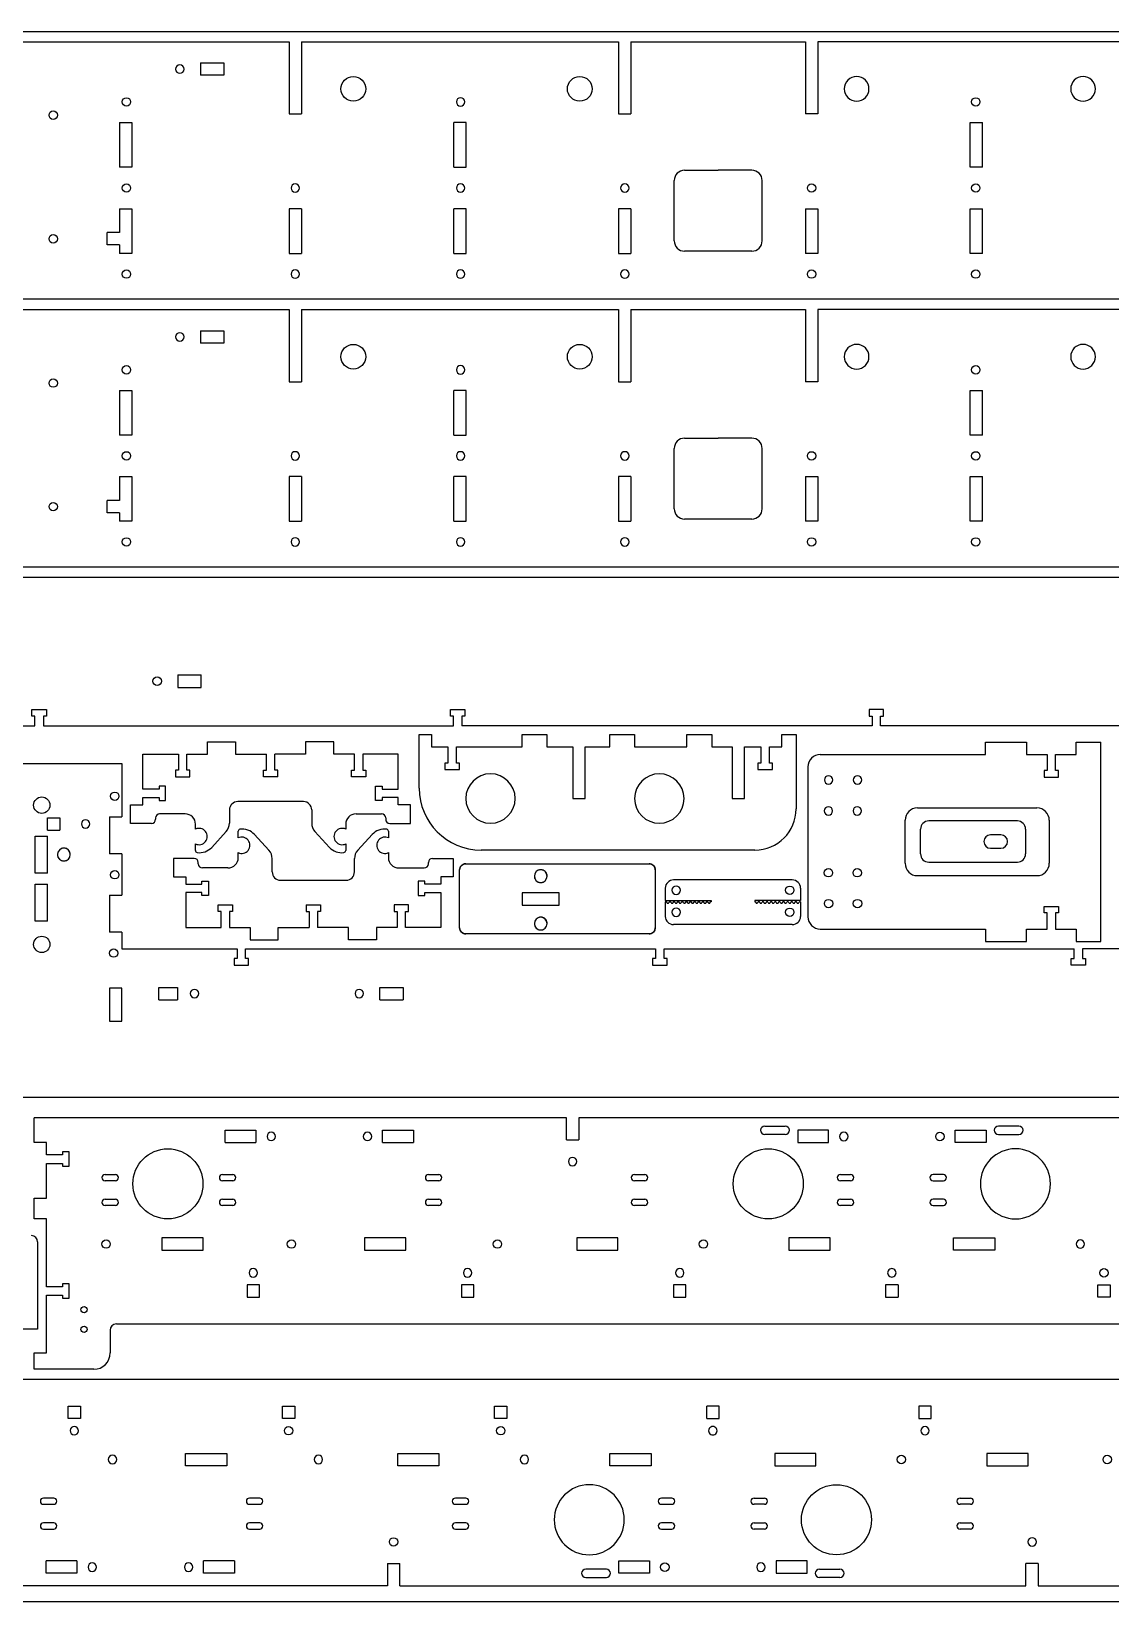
# Model space of a CAD drawing. Header units: millimetres. Extents: x -1447 to 1338, y -755 to 956.
# Drawn here: x 491 to 1015, y -755 to 7 of the extents above; entities that cross this region are included whole.
import ezdxf

# ---------------------------------------------------------------- set-up
doc = ezdxf.new("R2010")
doc.units = ezdxf.units.MM
doc.linetypes.add('HIDDEN', pattern=[9.525, 6.35, -3.175])
doc.layers.get('0').update_dxf_attribs({"lineweight": 70})
doc.layers.add('Hidden', color=7, linetype='HIDDEN', lineweight=70)

msp = doc.modelspace()

# ---------------------------------------------------------------- linework, layer by layer
at = {"color": 7, "lineweight": -3}
for p, q in [((52, 7), (1332, 7)), ((441.41, 2), (616.01, 2)), ((616.01, 2), (616.01, -33)), ((622.01, 2), (776.01, 2)), ((622.01, 2), (622.01, -33)), ((776.01, 2), (776.01, -33)), ((782.01, 2), (866.71, 2)), ((782.01, 2), (782.01, -33)), ((866.71, 2), (866.71, -33)), ((1026.71, 2), (872.71, 2)), ((872.71, 2), (872.71, -33)), ((572.95, -8.26), (572.95, -14.26)), ((572.95, -8.26), (584.36, -8.26)), ((584.36, -14.26), (572.95, -14.26)), ((584.36, -8.26), (584.36, -14.26)), ((533.72, -37.28), (533.72, -58.95)), ((533.72, -37.28), (539.72, -37.28)), ((539.72, -37.28), (539.72, -58.95)), ((616.01, -33), (622.01, -33)), ((702.01, -37.28), (696.01, -37.28)), ((696.01, -58.95), (696.01, -37.28)), ((702.01, -58.95), (702.01, -37.28)), ((776.01, -33), (782.01, -33)), ((872.71, -33), (866.71, -33)), ((946.71, -58.95), (946.71, -37.28)), ((946.71, -37.28), (952.71, -37.28)), ((952.71, -58.95), (952.71, -37.28)), ((539.72, -58.95), (533.72, -58.95)), ((696.01, -58.95), (702.01, -58.95)), ((808.01, -60.39), (824.36, -60.39)), ((840.71, -60.39), (824.36, -60.39)), ((952.71, -58.95), (946.71, -58.95)), ((803.01, -94.64), (803.01, -65.39)), ((845.71, -94.64), (845.71, -65.39)), ((533.72, -79.05), (533.72, -90.64)), ((533.72, -79.05), (539.72, -79.05)), ((539.72, -79.05), (539.72, -100.72)), ((616.01, -79.05), (616.01, -100.72)), ((622.01, -79.05), (616.01, -79.05)), ((622.01, -79.05), (622.01, -100.72)), ((696.01, -100.72), (696.01, -79.05)), ((702.01, -79.05), (696.01, -79.05)), ((702.01, -100.72), (702.01, -79.05)), ((776.01, -79.05), (776.01, -100.72)), ((782.01, -79.05), (776.01, -79.05)), ((782.01, -79.05), (782.01, -100.72)), ((866.71, -79.05), (866.71, -100.72)), ((866.71, -79.05), (872.71, -79.05)), ((872.71, -79.05), (872.71, -100.72)), ((946.71, -100.72), (946.71, -79.05)), ((946.71, -79.05), (952.71, -79.05)), ((952.71, -100.72), (952.71, -79.05)), ((527.72, -96.64), (527.72, -90.64)), ((533.72, -90.64), (527.72, -90.64)), ((533.72, -96.64), (527.72, -96.64)), ((533.72, -96.64), (533.72, -100.72)), ((539.72, -100.72), (533.72, -100.72)), ((616.01, -100.72), (622.01, -100.72)), ((696.01, -100.72), (702.01, -100.72)), ((776.01, -100.72), (782.01, -100.72)), ((840.71, -99.64), (808.01, -99.64)), ((872.71, -100.72), (866.71, -100.72)), ((952.71, -100.72), (946.71, -100.72)), ((441.41, -128), (616.01, -128)), ((1201.31, -123), (447.41, -123)), ((616.01, -128), (616.01, -163)), ((622.01, -128), (776.01, -128)), ((622.01, -128), (622.01, -163)), ((776.01, -128), (776.01, -163)), ((782.01, -128), (866.71, -128)), ((782.01, -128), (782.01, -163)), ((866.71, -128), (866.71, -163)), ((1026.71, -128), (872.71, -128)), ((872.71, -128), (872.71, -163)), ((572.95, -138.26), (572.95, -144.26)), ((572.95, -138.26), (584.36, -138.26)), ((584.36, -144.26), (572.95, -144.26)), ((584.36, -138.26), (584.36, -144.26)), ((533.72, -167.28), (533.72, -188.95)), ((533.72, -167.28), (539.72, -167.28)), ((539.72, -167.28), (539.72, -188.95)), ((616.01, -163), (622.01, -163)), ((702.01, -167.28), (696.01, -167.28)), ((696.01, -188.95), (696.01, -167.28)), ((702.01, -188.95), (702.01, -167.28)), ((776.01, -163), (782.01, -163)), ((872.71, -163), (866.71, -163)), ((946.71, -188.95), (946.71, -167.28)), ((946.71, -167.28), (952.71, -167.28)), ((952.71, -188.95), (952.71, -167.28)), ((539.72, -188.95), (533.72, -188.95)), ((696.01, -188.95), (702.01, -188.95)), ((808.01, -190.39), (824.36, -190.39)), ((840.71, -190.39), (824.36, -190.39)), ((952.71, -188.95), (946.71, -188.95)), ((803.01, -224.64), (803.01, -195.39)), ((845.71, -224.64), (845.71, -195.39)), ((533.72, -209.05), (533.72, -220.64)), ((533.72, -209.05), (539.72, -209.05)), ((539.72, -209.05), (539.72, -230.72)), ((616.01, -209.05), (616.01, -230.72)), ((622.01, -209.05), (616.01, -209.05)), ((622.01, -209.05), (622.01, -230.72)), ((696.01, -230.72), (696.01, -209.05)), ((702.01, -209.05), (696.01, -209.05)), ((702.01, -230.72), (702.01, -209.05)), ((776.01, -209.05), (776.01, -230.72)), ((782.01, -209.05), (776.01, -209.05)), ((782.01, -209.05), (782.01, -230.72)), ((866.71, -209.05), (866.71, -230.72)), ((866.71, -209.05), (872.71, -209.05)), ((872.71, -209.05), (872.71, -230.72)), ((946.71, -230.72), (946.71, -209.05)), ((946.71, -209.05), (952.71, -209.05)), ((952.71, -230.72), (952.71, -209.05)), ((527.72, -226.64), (527.72, -220.64)), ((533.72, -220.64), (527.72, -220.64)), ((533.72, -226.64), (527.72, -226.64)), ((533.72, -226.64), (533.72, -230.72)), ((539.72, -230.72), (533.72, -230.72)), ((616.01, -230.72), (622.01, -230.72)), ((696.01, -230.72), (702.01, -230.72)), ((776.01, -230.72), (782.01, -230.72)), ((840.71, -229.64), (808.01, -229.64)), ((872.71, -230.72), (866.71, -230.72)), ((952.71, -230.72), (946.71, -230.72)), ((1211.31, -258), (387.66, -258)), ((1201.31, -253), (447.41, -253)), ((561.94, -305.33), (573.33, -305.33)), ((561.94, -305.33), (561.94, -311.33)), ((561.94, -311.33), (573.33, -311.33)), ((573.33, -311.33), (573.33, -305.33)), ((491.19, -325.28), (491.19, -322.08)), ((491.19, -322.08), (498.19, -322.08)), ((492.64, -325.28), (491.19, -325.28)), ((492.64, -330.08), (492.64, -325.28)), ((498.19, -325.28), (496.74, -325.28)), ((496.74, -325.28), (496.74, -330.08)), ((498.19, -322.08), (498.19, -325.28)), ((694.39, -325.28), (694.39, -322.08)), ((694.39, -322.08), (701.39, -322.08)), ((695.84, -325.28), (694.39, -325.28)), ((695.84, -330.08), (695.84, -325.28)), ((701.39, -325.28), (699.94, -325.28)), ((699.94, -325.28), (699.94, -330)), ((701.39, -322.08), (701.39, -325.28)), ((897.59, -322.08), (897.59, -325.28)), ((904.59, -322.08), (897.59, -322.08)), ((897.59, -325.28), (899.04, -325.28)), ((899.04, -325.28), (899.04, -330)), ((903.14, -325.28), (904.59, -325.28)), ((903.14, -330.08), (903.14, -325.28)), ((904.59, -325.28), (904.59, -322.08)), ((436.71, -330.08), (492.64, -330.08)), ((496.74, -330.08), (695.84, -330.08)), ((679.2, -334.26), (685.2, -334.26)), ((679.2, -360.29), (679.2, -334.26)), ((685.2, -334.26), (685.2, -340.26)), ((899.04, -330), (699.94, -330)), ((729.2, -334.26), (741.2, -334.26)), ((729.2, -340.26), (729.2, -334.26)), ((741.2, -334.26), (741.2, -340.26)), ((771.78, -334.26), (783.78, -334.26)), ((771.78, -340.26), (771.78, -334.26)), ((783.78, -334.26), (783.78, -340.26)), ((809.21, -334.26), (821.21, -334.26)), ((809.21, -340.26), (809.21, -334.26)), ((821.21, -334.26), (821.21, -340.26)), ((855.21, -334.26), (862.21, -334.26)), ((855.21, -340.26), (855.21, -334.26)), ((862.21, -334.26), (862.21, -370.29)), ((1102.24, -330.08), (903.14, -330.08)), ((576.35, -337.79), (590.02, -337.79)), ((576.35, -343.79), (576.35, -337.79)), ((590.02, -337.79), (590.02, -343.79)), ((637.73, -337.79), (624.06, -337.79)), ((624.06, -337.79), (624.06, -343.79)), ((637.73, -343.79), (637.73, -337.79)), ((685.2, -340.26), (693.07, -340.26)), ((693.07, -340.26), (693.15, -348.06)), ((697.26, -340.26), (729.2, -340.26)), ((697.26, -348.06), (697.26, -340.26)), ((741.2, -340.26), (753.78, -340.26)), ((753.78, -340.26), (753.78, -365.27)), ((759.78, -340.26), (771.78, -340.26)), ((759.78, -365.27), (759.78, -340.26)), ((783.78, -340.26), (809.21, -340.26)), ((821.21, -340.26), (831.21, -340.26)), ((831.21, -340.26), (831.21, -365.27)), ((837.21, -340.26), (845.02, -340.26)), ((837.21, -365.27), (837.21, -340.26)), ((845.02, -340.26), (845.1, -348.06)), ((849.21, -340.26), (855.21, -340.26)), ((849.21, -348.06), (849.21, -340.26)), ((954.1, -343.93), (954.1, -337.93)), ((954.1, -337.93), (974.1, -337.93)), ((974.1, -337.93), (974.1, -343.93)), ((998.1, -343.93), (998.1, -337.93)), ((998.1, -337.93), (1010.1, -337.93)), ((1010.1, -434.62), (1010.1, -337.93)), ((483.81, -348.27), (534.85, -348.27)), ((534.85, -348.27), (534.85, -374.24)), ((545.07, -343.79), (562.25, -343.79)), ((545.07, -360.74), (545.07, -343.79)), ((562.25, -343.79), (562.25, -351.59)), ((566.35, -343.79), (576.35, -343.79)), ((566.35, -351.59), (566.35, -343.79)), ((590.02, -343.79), (605.02, -343.79)), ((605.02, -351.59), (605.02, -343.79)), ((624.06, -343.79), (609.06, -343.79)), ((609.06, -351.59), (609.06, -343.79)), ((647.73, -343.79), (637.73, -343.79)), ((647.73, -351.59), (647.73, -343.79)), ((669.01, -343.79), (651.83, -343.79)), ((651.83, -343.79), (651.83, -351.59)), ((669.01, -360.74), (669.01, -343.79)), ((693.15, -348.06), (691.7, -348.07)), ((691.7, -348.07), (691.71, -351.27)), ((698.71, -348.06), (697.26, -348.06)), ((698.71, -351.26), (698.71, -348.06)), ((845.1, -348.06), (843.65, -348.07)), ((843.65, -348.07), (843.66, -351.27)), ((850.66, -348.06), (849.21, -348.06)), ((850.66, -351.26), (850.66, -348.06)), ((867.92, -349.93), (867.92, -422.62)), ((873.92, -343.93), (954.1, -343.93)), ((974.1, -343.93), (984.05, -343.93)), ((984.05, -343.93), (984.05, -351.73)), ((988.15, -343.93), (998.1, -343.93)), ((988.15, -351.73), (988.15, -343.93)), ((560.8, -351.59), (560.8, -354.79)), ((562.25, -351.59), (560.8, -351.59)), ((560.8, -354.79), (567.8, -354.79)), ((567.8, -351.59), (566.35, -351.59)), ((567.8, -354.79), (567.8, -351.59)), ((603.57, -354.79), (603.57, -351.59)), ((603.57, -351.59), (605.02, -351.59)), ((610.51, -354.79), (603.57, -354.79)), ((610.51, -351.59), (609.06, -351.59)), ((610.51, -354.79), (610.51, -351.59)), ((646.28, -354.79), (646.28, -351.59)), ((646.28, -351.59), (647.73, -351.59)), ((653.28, -354.79), (646.28, -354.79)), ((651.83, -351.59), (653.28, -351.59)), ((653.28, -351.59), (653.28, -354.79)), ((691.71, -351.27), (698.71, -351.26)), ((843.66, -351.27), (850.66, -351.26)), ((984.05, -351.73), (982.6, -351.73)), ((982.6, -351.73), (982.6, -354.93)), ((982.6, -354.93), (989.6, -354.93)), ((989.6, -351.73), (988.15, -351.73)), ((989.6, -354.93), (989.6, -351.73)), ((552.87, -360.74), (545.07, -360.74)), ((545.07, -364.84), (552.87, -364.84)), ((545.07, -368.36), (545.07, -364.84)), ((552.87, -359.29), (552.87, -360.74)), ((556.07, -359.29), (552.87, -359.29)), ((552.87, -364.84), (552.87, -366.29)), ((556.07, -366.29), (556.07, -359.29)), ((658.01, -366.29), (658.01, -359.29)), ((658.01, -359.29), (661.21, -359.29)), ((661.21, -359.29), (661.21, -360.74)), ((661.21, -360.74), (669.01, -360.74)), ((669.01, -364.84), (661.21, -364.84)), ((661.21, -364.84), (661.21, -366.29)), ((669.01, -368.36), (669.01, -364.84)), ((753.78, -365.27), (759.78, -365.27)), ((831.21, -365.27), (837.21, -365.27)), ((539.07, -368.36), (545.07, -368.36)), ((539.07, -377.36), (539.07, -368.36)), ((552.87, -366.29), (556.07, -366.29)), ((565.57, -372.72), (553.18, -372.72)), ((587.07, -370.79), (587.07, -377.24)), ((623.01, -366.79), (591.07, -366.79)), ((627.01, -370.79), (627.01, -377.24)), ((648.51, -372.72), (660.91, -372.72)), ((661.21, -366.29), (658.01, -366.29)), ((675.01, -368.36), (669.01, -368.36)), ((675.01, -377.36), (675.01, -368.36)), ((921.1, -369.84), (979.1, -369.84)), ((498.68, -380.7), (498.68, -374.7)), ((498.68, -374.7), (504.68, -374.7)), ((498.68, -380.7), (504.68, -380.7)), ((504.68, -374.7), (504.68, -380.7)), ((528.85, -374.24), (528.85, -392.14)), ((528.85, -374.24), (534.85, -374.24)), ((549.18, -377.36), (539.07, -377.36)), ((551.18, -374.72), (551.18, -375.36)), ((570.57, -380.14), (570.57, -377.72)), ((643.51, -377.72), (643.51, -380.14)), ((662.91, -374.72), (662.91, -375.36)), ((664.91, -377.36), (675.01, -377.36)), ((915.1, -396.71), (915.1, -375.84)), ((922.62, -392.15), (922.62, -380.15)), ((969.62, -376.15), (926.62, -376.15)), ((973.62, -380.15), (973.62, -392.15)), ((985.1, -375.84), (985.1, -396.71)), ((492.66, -401.47), (492.66, -383.47)), ((492.66, -383.47), (498.66, -383.47)), ((498.66, -401.47), (498.66, -383.47)), ((570.57, -390.5), (570.57, -387.29)), ((585.49, -381.29), (578.45, -388.98)), ((591.32, -384.4), (591.32, -381.19)), ((606.24, -390.4), (599.2, -382.71)), ((628.59, -381.29), (635.63, -388.98)), ((643.51, -387.29), (643.51, -390.5)), ((649.34, -390.4), (656.38, -382.71)), ((664.26, -381.19), (664.26, -384.4)), ((961.62, -382.9), (956.62, -382.9)), ((534.85, -392.14), (528.85, -392.14)), ((534.85, -392.14), (534.85, -412.24)), ((569.93, -394.33), (559.82, -394.33)), ((559.82, -394.33), (559.82, -403.33)), ((591.32, -393.97), (591.32, -391.55)), ((607.82, -400.9), (607.82, -394.45)), ((647.76, -400.9), (647.76, -394.45)), ((664.26, -391.55), (664.26, -393.97)), ((685.66, -394.33), (695.76, -394.33)), ((695.76, -394.33), (695.76, -403.33)), ((842.21, -390.29), (709.2, -390.29)), ((926.62, -396.15), (969.62, -396.15)), ((956.62, -389.4), (961.62, -389.4)), ((498.66, -401.47), (492.66, -401.47)), ((559.82, -403.33), (565.82, -403.33)), ((565.82, -403.33), (565.82, -406.85)), ((571.93, -396.97), (571.93, -396.33)), ((586.32, -398.97), (573.93, -398.97)), ((669.26, -398.97), (681.66, -398.97)), ((683.66, -396.97), (683.66, -396.33)), ((689.76, -403.33), (689.76, -406.85)), ((695.76, -403.33), (689.76, -403.33)), ((698.8, -427.96), (698.8, -399.96)), ((701.8, -396.96), (790.8, -396.96)), ((793.8, -399.96), (793.8, -427.96)), ((921.1, -402.71), (979.1, -402.71)), ((492.66, -406.85), (498.66, -406.85)), ((492.66, -424.85), (492.66, -406.85)), ((498.66, -424.85), (498.66, -406.85)), ((565.82, -406.85), (573.62, -406.85)), ((573.62, -410.95), (565.82, -410.95)), ((565.82, -410.95), (565.82, -427.9)), ((573.62, -406.85), (573.62, -405.4)), ((573.62, -405.4), (576.82, -405.4)), ((573.62, -412.4), (573.62, -410.95)), ((576.82, -405.4), (576.82, -412.4)), ((611.82, -404.9), (643.76, -404.9)), ((678.76, -405.4), (678.76, -412.4)), ((681.96, -405.4), (678.76, -405.4)), ((681.96, -406.85), (681.96, -405.4)), ((689.76, -406.85), (681.96, -406.85)), ((681.96, -410.95), (689.76, -410.95)), ((681.96, -412.4), (681.96, -410.95)), ((689.76, -410.95), (689.76, -427.9)), ((729.22, -411.04), (729.22, -417.04)), ((747.22, -411.04), (729.22, -411.04)), ((747.22, -417.04), (747.22, -411.04)), ((798.69, -408.78), (798.69, -414.78)), ((860.33, -404.78), (802.69, -404.78)), ((864.33, -408.78), (864.33, -414.78)), ((528.85, -412.24), (528.85, -430.14)), ((528.85, -412.24), (534.85, -412.24)), ((576.82, -412.4), (573.62, -412.4)), ((581.55, -420.1), (581.55, -416.9)), ((581.55, -416.9), (588.55, -416.9)), ((588.55, -416.9), (588.55, -420.1)), ((624.32, -416.9), (624.32, -420.1)), ((624.32, -416.9), (631.26, -416.9)), ((631.26, -416.9), (631.26, -420.1)), ((667.03, -416.9), (667.03, -420.1)), ((674.03, -416.9), (667.03, -416.9)), ((674.03, -420.1), (674.03, -416.9)), ((678.76, -412.4), (681.96, -412.4)), ((729.22, -417.04), (747.22, -417.04)), ((798.69, -414.78), (820.92, -414.78)), ((798.69, -415.48), (798.69, -422.48)), ((798.69, -415.48), (799.25, -415.48)), ((800.64, -415.48), (801.25, -415.48)), ((802.64, -415.48), (803.25, -415.48)), ((804.64, -415.48), (805.25, -415.48)), ((806.64, -415.48), (807.25, -415.48)), ((808.64, -415.48), (809.25, -415.48)), ((810.64, -415.48), (811.25, -415.48)), ((812.64, -415.48), (813.25, -415.48)), ((814.64, -415.48), (815.25, -415.48)), ((816.64, -415.48), (817.25, -415.48)), ((818.64, -415.48), (819.25, -415.48)), ((820.92, -415.48), (820.42, -415.48)), ((820.92, -414.78), (820.92, -415.48)), ((842.1, -414.78), (842.1, -415.48)), ((864.33, -414.78), (842.1, -414.78)), ((842.1, -415.48), (842.6, -415.48)), ((844.38, -415.48), (843.78, -415.48)), ((846.38, -415.48), (845.78, -415.48)), ((848.38, -415.48), (847.78, -415.48)), ((850.38, -415.48), (849.78, -415.48)), ((852.38, -415.48), (851.78, -415.48)), ((854.38, -415.48), (853.78, -415.48)), ((856.38, -415.48), (855.78, -415.48)), ((858.38, -415.48), (857.78, -415.48)), ((860.38, -415.48), (859.78, -415.48)), ((862.38, -415.48), (861.78, -415.48)), ((864.33, -415.48), (863.78, -415.48)), ((864.33, -415.48), (864.33, -422.48)), ((982.6, -420.82), (982.6, -417.62)), ((982.6, -417.62), (989.6, -417.62)), ((989.6, -417.62), (989.6, -420.82)), ((498.66, -424.85), (492.66, -424.85)), ((583, -420.1), (581.55, -420.1)), ((583, -427.9), (583, -420.1)), ((588.55, -420.1), (587.1, -420.1)), ((587.1, -420.1), (587.1, -427.9)), ((624.32, -420.1), (625.77, -420.1)), ((625.77, -420.1), (625.77, -427.9)), ((631.26, -420.1), (629.81, -420.1)), ((629.81, -420.1), (629.81, -427.9)), ((667.03, -420.1), (668.48, -420.1)), ((668.48, -420.1), (668.48, -427.9)), ((672.58, -420.1), (674.03, -420.1)), ((672.58, -427.9), (672.58, -420.1)), ((860.33, -426.48), (802.69, -426.48)), ((984.05, -420.82), (982.6, -420.82)), ((984.05, -428.62), (984.05, -420.82)), ((988.15, -420.82), (988.15, -428.62)), ((989.6, -420.82), (988.15, -420.82)), ((534.86, -430.14), (528.85, -430.14)), ((534.86, -430.14), (534.86, -438.19)), ((565.82, -427.9), (583, -427.9)), ((587.1, -427.9), (597.1, -427.9)), ((597.1, -427.9), (597.1, -433.9)), ((597.1, -433.9), (610.77, -433.9)), ((610.77, -433.9), (610.77, -427.9)), ((610.77, -427.9), (625.77, -427.9)), ((644.81, -427.9), (629.81, -427.9)), ((644.81, -433.9), (644.81, -427.9)), ((658.48, -433.9), (644.81, -433.9)), ((658.48, -427.9), (658.48, -433.9)), ((668.48, -427.9), (658.48, -427.9)), ((689.76, -427.9), (672.58, -427.9)), ((790.8, -430.96), (701.8, -430.96)), ((873.92, -428.62), (954.1, -428.62)), ((954.1, -428.62), (954.1, -434.62)), ((974.1, -434.62), (974.1, -428.62)), ((974.1, -428.62), (984.05, -428.62)), ((988.15, -428.62), (998.1, -428.62)), ((998.1, -428.62), (998.1, -434.62)), ((534.86, -438.19), (590.79, -438.19)), ((590.79, -438.19), (590.79, -442.99)), ((594.89, -438.19), (793.99, -438.19)), ((594.89, -442.99), (594.89, -438.19)), ((793.99, -438.19), (793.99, -442.99)), ((798.09, -438.27), (997.19, -438.27)), ((798.09, -442.99), (798.09, -438.27)), ((954.1, -434.62), (974.1, -434.62)), ((997.19, -442.99), (997.19, -438.27)), ((998.1, -434.62), (1010.1, -434.62)), ((1200.39, -438.19), (1001.29, -438.19)), ((1001.29, -438.19), (1001.29, -442.99)), ((589.34, -442.99), (589.34, -446.19)), ((590.79, -442.99), (589.34, -442.99)), ((589.34, -446.19), (596.34, -446.19)), ((596.34, -442.99), (594.89, -442.99)), ((596.34, -446.19), (596.34, -442.99)), ((792.54, -442.99), (792.54, -446.19)), ((793.99, -442.99), (792.54, -442.99)), ((792.54, -446.19), (799.54, -446.19)), ((799.54, -442.99), (798.09, -442.99)), ((799.54, -446.19), (799.54, -442.99)), ((995.74, -446.19), (995.74, -442.99)), ((995.74, -442.99), (997.19, -442.99)), ((1002.74, -446.19), (995.74, -446.19)), ((1001.29, -442.99), (1002.74, -442.99)), ((1002.74, -442.99), (1002.74, -446.19)), ((552.71, -462.94), (552.71, -456.94)), ((552.71, -456.94), (561.86, -456.94)), ((561.86, -456.94), (561.86, -462.94)), ((660.09, -462.94), (660.09, -456.94)), ((660.09, -456.94), (671.48, -456.94)), ((671.48, -456.94), (671.48, -462.94)), ((528.85, -457.27), (528.85, -473.27)), ((534.85, -457.27), (528.85, -457.27)), ((534.85, -473.27), (534.85, -457.27)), ((552.71, -462.94), (561.86, -462.94)), ((660.09, -462.94), (671.48, -462.94)), ((528.85, -473.27), (534.85, -473.27)), ((485.81, -510.27), (1309.46, -510.27)), ((492.18, -532.27), (492.18, -520.27)), ((750.66, -520.27), (492.18, -520.27)), ((750.66, -530.99), (750.66, -520.27)), ((1060.68, -520.27), (756.66, -520.27)), ((756.66, -520.27), (756.66, -530.99)), ((846.95, -524.27), (856.95, -524.27)), ((970.39, -524.27), (960.39, -524.27)), ((498.18, -532.27), (492.18, -532.27)), ((498.18, -538.22), (498.18, -532.27)), ((584.95, -526.26), (599.93, -526.26)), ((584.95, -532.26), (584.95, -526.26)), ((584.95, -532.26), (599.93, -532.26)), ((599.93, -526.26), (599.93, -532.26)), ((661.39, -532.26), (661.39, -526.26)), ((661.39, -526.26), (676.37, -526.26)), ((661.39, -532.26), (676.37, -532.26)), ((676.37, -526.26), (676.37, -532.26)), ((750.66, -530.99), (756.66, -530.99)), ((856.95, -528.27), (846.95, -528.27)), ((862.95, -526.26), (862.95, -532.26)), ((877.93, -526.26), (862.95, -526.26)), ((862.95, -532.26), (877.93, -532.26)), ((877.93, -532.26), (877.93, -526.26)), ((939.41, -532.26), (939.41, -526.26)), ((939.41, -526.26), (954.39, -526.26)), ((954.39, -532.26), (939.41, -532.26)), ((954.39, -526.26), (954.39, -532.26)), ((960.39, -528.27), (970.39, -528.27)), ((505.98, -538.22), (498.18, -538.22)), ((505.98, -536.77), (505.98, -538.22)), ((509.18, -536.77), (505.98, -536.77)), ((509.18, -543.77), (509.18, -536.77)), ((498.18, -542.32), (505.98, -542.32)), ((498.18, -559.27), (498.18, -542.32)), ((505.98, -542.32), (505.98, -543.77)), ((505.98, -543.77), (509.18, -543.77)), ((526.67, -547.77), (531.67, -547.77)), ((583.67, -547.77), (588.67, -547.77)), ((683.67, -547.77), (688.67, -547.77)), ((783.67, -547.77), (788.67, -547.77)), ((883.67, -547.77), (888.67, -547.77)), ((933.67, -547.77), (928.67, -547.77)), ((531.67, -550.77), (526.67, -550.77)), ((588.67, -550.77), (583.67, -550.77)), ((688.67, -550.77), (683.67, -550.77)), ((788.67, -550.77), (783.67, -550.77)), ((888.67, -550.77), (883.67, -550.77)), ((928.67, -550.77), (933.67, -550.77)), ((492.18, -559.27), (498.18, -559.27)), ((492.18, -569.27), (492.18, -559.27)), ((526.67, -559.77), (531.67, -559.77)), ((531.67, -562.77), (526.67, -562.77)), ((583.67, -559.77), (588.67, -559.77)), ((588.67, -562.77), (583.67, -562.77)), ((683.67, -559.77), (688.67, -559.77)), ((688.67, -562.77), (683.67, -562.77)), ((783.67, -559.77), (788.67, -559.77)), ((788.67, -562.77), (783.67, -562.77)), ((883.67, -559.77), (888.67, -559.77)), ((888.67, -562.77), (883.67, -562.77)), ((933.67, -559.77), (928.67, -559.77)), ((928.67, -562.77), (933.67, -562.77)), ((498.18, -569.27), (492.18, -569.27)), ((498.18, -602.22), (498.18, -569.27)), ((574.23, -578.47), (554.23, -578.47)), ((554.23, -578.47), (554.23, -584.47)), ((574.23, -584.47), (574.23, -578.47)), ((672.64, -578.47), (652.64, -578.47)), ((652.64, -578.47), (652.64, -584.47)), ((672.64, -584.47), (672.64, -578.47)), ((775.66, -578.47), (755.66, -578.47)), ((755.66, -578.47), (755.66, -584.47)), ((775.66, -584.47), (775.66, -578.47)), ((878.66, -578.47), (858.66, -578.47)), ((858.66, -578.47), (858.66, -584.47)), ((878.66, -584.47), (878.66, -578.47)), ((938.68, -584.47), (938.68, -578.47)), ((938.68, -578.47), (958.68, -578.47)), ((958.68, -578.47), (958.68, -584.47)), ((493.9, -580.41), (493.9, -622.79)), ((554.23, -584.47), (574.23, -584.47)), ((652.64, -584.47), (672.64, -584.47)), ((755.66, -584.47), (775.66, -584.47)), ((858.66, -584.47), (878.66, -584.47)), ((958.68, -584.47), (938.68, -584.47)), ((509.18, -600.77), (505.98, -600.77)), ((505.98, -600.77), (505.98, -602.22)), ((509.18, -607.77), (509.18, -600.77)), ((595.64, -601.34), (595.64, -607.34)), ((601.64, -601.34), (595.64, -601.34)), ((601.64, -607.34), (601.64, -601.34)), ((699.66, -601.34), (699.66, -607.34)), ((705.66, -601.34), (699.66, -601.34)), ((705.66, -607.34), (705.66, -601.34)), ((802.66, -601.34), (802.66, -607.34)), ((808.66, -601.34), (802.66, -601.34)), ((808.66, -607.34), (808.66, -601.34)), ((905.66, -601.34), (905.66, -607.34)), ((911.68, -601.34), (905.66, -601.34)), ((911.68, -601.34), (911.68, -607.34)), ((1008.68, -601.34), (1014.68, -601.34)), ((1008.68, -607.34), (1008.68, -601.34)), ((1014.68, -601.34), (1014.68, -607.34)), ((505.98, -602.22), (498.18, -602.22)), ((498.18, -634.27), (498.18, -606.32)), ((498.18, -606.32), (505.98, -606.32)), ((505.98, -606.32), (505.98, -607.77)), ((505.98, -607.77), (509.18, -607.77)), ((595.64, -607.34), (601.64, -607.34)), ((699.66, -607.34), (705.66, -607.34)), ((802.66, -607.34), (808.66, -607.34)), ((905.66, -607.34), (911.68, -607.34)), ((1014.68, -607.34), (1008.68, -607.34)), ((493.9, -622.79), (482.9, -622.79)), ((529.15, -623.27), (529.15, -634.27)), ((532.15, -620.27), (1285.19, -620.27)), ((492.18, -642.27), (492.18, -634.27)), ((492.18, -634.27), (498.18, -634.27)), ((1198.3, -647.27), (445.25, -647.27)), ((521.15, -642.27), (492.18, -642.27)), ((508.75, -666.19), (508.75, -660.19)), ((508.75, -660.19), (514.75, -660.19)), ((514.75, -660.19), (514.75, -666.19)), ((612.77, -666.19), (612.77, -660.19)), ((612.77, -660.19), (618.77, -660.19)), ((618.77, -660.19), (618.77, -666.19)), ((715.77, -666.19), (715.77, -660.19)), ((715.77, -660.19), (721.77, -660.19)), ((721.77, -660.19), (721.77, -666.19)), ((818.77, -666.19), (818.77, -660.19)), ((824.78, -660.19), (818.77, -660.19)), ((824.78, -666.19), (824.78, -660.19)), ((921.78, -660.19), (921.78, -666.19)), ((927.78, -660.19), (921.78, -660.19)), ((927.78, -666.19), (927.78, -660.19)), ((514.75, -666.19), (508.75, -666.19)), ((618.77, -666.19), (612.77, -666.19)), ((721.77, -666.19), (715.77, -666.19)), ((818.77, -666.19), (824.78, -666.19)), ((921.78, -666.19), (927.78, -666.19)), ((565.75, -683.06), (585.75, -683.06)), ((565.75, -689.06), (565.75, -683.06)), ((585.75, -683.06), (585.75, -689.06)), ((668.77, -683.06), (688.77, -683.06)), ((668.77, -689.06), (668.77, -683.06)), ((688.77, -683.06), (688.77, -689.06)), ((771.77, -683.06), (791.77, -683.06)), ((771.77, -689.06), (771.77, -683.06)), ((791.77, -683.06), (791.77, -689.06)), ((851.78, -683.06), (851.78, -689.06)), ((871.78, -683.06), (851.78, -683.06)), ((871.78, -689.06), (871.78, -683.06)), ((954.78, -683.06), (954.78, -689.06)), ((974.78, -683.06), (954.78, -683.06)), ((974.78, -689.06), (974.78, -683.06)), ((585.75, -689.06), (565.75, -689.06)), ((688.77, -689.06), (668.77, -689.06)), ((791.77, -689.06), (771.77, -689.06)), ((851.78, -689.06), (871.78, -689.06)), ((954.78, -689.06), (974.78, -689.06)), ((501.77, -704.77), (496.77, -704.77)), ((496.77, -707.77), (501.77, -707.77)), ((601.77, -704.77), (596.77, -704.77)), ((596.77, -707.77), (601.77, -707.77)), ((701.77, -704.77), (696.77, -704.77)), ((696.77, -707.77), (701.77, -707.77)), ((801.77, -704.77), (796.77, -704.77)), ((796.77, -707.77), (801.77, -707.77)), ((841.78, -704.77), (846.78, -704.77)), ((846.78, -707.77), (841.78, -707.77)), ((941.78, -704.77), (946.78, -704.77)), ((946.78, -707.77), (941.78, -707.77)), ((501.77, -716.77), (496.77, -716.77)), ((496.77, -719.77), (501.77, -719.77)), ((601.77, -716.77), (596.77, -716.77)), ((596.77, -719.77), (601.77, -719.77)), ((701.77, -716.77), (696.77, -716.77)), ((696.77, -719.77), (701.77, -719.77)), ((801.77, -716.77), (796.77, -716.77)), ((796.77, -719.77), (801.77, -719.77)), ((841.78, -716.77), (846.78, -716.77)), ((846.78, -719.77), (841.78, -719.77)), ((941.78, -716.77), (946.78, -716.77)), ((946.78, -719.77), (941.78, -719.77)), ((513.03, -735.27), (498.05, -735.27)), ((498.05, -741.27), (498.05, -735.27)), ((513.03, -735.27), (513.03, -741.27)), ((589.48, -735.27), (574.49, -735.27)), ((574.49, -741.27), (574.49, -735.27)), ((589.48, -735.27), (589.48, -741.27)), ((663.76, -736.54), (669.76, -736.54)), ((663.76, -736.54), (663.76, -747.27)), ((669.76, -747.27), (669.76, -736.54)), ((776.05, -741.27), (776.05, -735.27)), ((776.05, -735.27), (791.04, -735.27)), ((791.04, -735.27), (791.04, -741.27)), ((852.51, -735.27), (852.51, -741.27)), ((867.49, -735.27), (852.51, -735.27)), ((867.49, -741.27), (867.49, -735.27)), ((973.78, -747.27), (973.78, -736.54)), ((979.78, -736.54), (973.78, -736.54)), ((979.78, -736.54), (979.78, -747.27)), ((513.03, -741.27), (498.05, -741.27)), ((589.48, -741.27), (574.49, -741.27)), ((770.05, -739.27), (760.05, -739.27)), ((760.05, -743.27), (770.05, -743.27)), ((791.04, -741.27), (776.05, -741.27)), ((852.51, -741.27), (867.49, -741.27)), ((873.49, -739.27), (883.49, -739.27)), ((883.49, -743.27), (873.49, -743.27)), ((663.76, -747.27), (405.28, -747.27)), ((669.76, -747.27), (973.78, -747.27)), ((979.78, -747.27), (1238.26, -747.27)), ((52, -755), (1332, -755))]:
    msp.add_line(p, q, dxfattribs=at)
at = {"color": 7, "lineweight": -3, "extrusion": (2.84142e-16, 5.55112e-17, -1)}
for centre in [(-562.97, -11.26), (-699.3, -27.23), (-619.01, -69), (-699.3, -69), (-779.01, -69), (-619.01, -110.77), (-699.3, -110.77), (-779.01, -110.77), (-562.97, -141.26), (-699.3, -157.23), (-619.01, -199), (-699.3, -199), (-779.01, -199), (-619.01, -240.77), (-699.3, -240.77), (-779.01, -240.77)]:
    msp.add_circle(centre, 2.05, dxfattribs=at)
at = {"color": 7, "lineweight": -3}
for centre, radius in [((647.21, -20.88), 6), ((757.15, -20.88), 6), ((537.01, -27.23), 2.05), ((949.42, -27.23), 2.05), ((501.51, -33.64), 2.05), ((537.01, -69), 2.05), ((869.71, -69), 2.05), ((949.42, -69), 2.05), ((501.51, -93.64), 2.05), ((537.01, -110.77), 2.05), ((869.71, -110.77), 2.05), ((949.42, -110.77), 2.05), ((647.21, -150.88), 6), ((757.15, -150.88), 6), ((537.01, -157.23), 2.05), ((949.42, -157.23), 2.05), ((501.51, -163.64), 2.05), ((537.01, -199), 2.05), ((869.71, -199), 2.05), ((949.42, -199), 2.05), ((501.51, -223.64), 2.05), ((537.01, -240.77), 2.05), ((869.71, -240.77), 2.05), ((949.42, -240.77), 2.05), ((551.95, -308.33), 2.05), ((495.95, -368.5), 3.97), ((531.35, -364.19), 2.05), ((531.35, -402.27), 2.05), ((877.87, -401.28), 2.05), ((891.87, -401.28), 2.05), ((859.08, -409.78), 2.05), ((859.08, -420.48), 2.05), ((877.97, -416.28), 2.05), ((891.97, -416.28), 2.05), ((495.95, -436.06), 3.97), ((530.85, -440.27), 2.05), ((932, -529.27), 2.05), ((557.18, -552.27), 17), ((848.67, -552.27), 17), ((527.16, -581.47), 2.05), ((617.16, -581.47), 2.05), ((717.16, -581.47), 2.05), ((817.16, -581.47), 2.05), ((1011.67, -595.47), 2.05), ((516.45, -613.36), 1.5), ((516.45, -622.89), 1.5), ((615.77, -672.06), 2.05), ((718.77, -672.06), 2.05), ((913.28, -686.06), 2.05), ((1013.28, -686.06), 2.05), ((881.78, -715.27), 17), ((666.76, -726.05), 2.05), ((798.44, -738.27), 2.05)]:
    msp.add_circle(centre, radius, dxfattribs=at)
at = {"color": 7, "lineweight": -3, "extrusion": (2.84142e-16, 3.25677e-15, -1)}
for centre in [(-891.57, -20.88), (-891.57, -150.88)]:
    msp.add_circle(centre, 6, dxfattribs=at)
at = {"color": 7, "lineweight": -3, "extrusion": (2.84142e-16, 3.26712e-15, -1)}
for centre in [(-1001.51, -20.88), (-1001.51, -150.88)]:
    msp.add_circle(centre, 6, dxfattribs=at)
at = {"color": 7, "lineweight": -3, "extrusion": (3.49235e-15, -1.62123e-16, -1)}
for centre in [(-713.81, -365.27), (-795.78, -365.27)]:
    msp.add_circle(centre, 12, dxfattribs=at)
at = {"color": 7, "lineweight": -3, "extrusion": (8.67362e-19, -5.71917e-18, -1)}
for centre in [(-877.97, -356.28), (-891.97, -356.28), (-877.87, -371.28), (-891.87, -371.28)]:
    msp.add_circle(centre, 2.05, dxfattribs=at)
at = {"color": 7, "lineweight": -3, "extrusion": (8.70367e-19, 5.55112e-17, -1)}
msp.add_circle((-517.23, -377.63), 2.05, dxfattribs=at)
at = {"color": 7, "lineweight": -3, "extrusion": (-2.99673e-15, -4.85568e-15, -1)}
for centre in [(-803.95, -409.78), (-803.95, -420.48)]:
    msp.add_circle(centre, 2.05, dxfattribs=at)
at = {"color": 7, "lineweight": -3, "extrusion": (8.68276e-19, 5.55112e-17, -1)}
msp.add_circle((-570.1, -459.94), 2.05, dxfattribs=at)
at = {"color": 7, "lineweight": -3, "extrusion": (8.70346e-19, 5.55112e-17, -1)}
msp.add_circle((-650.1, -459.94), 2.05, dxfattribs=at)
at = {"color": 7, "lineweight": -3, "extrusion": (-3.43641e-15, -5.71917e-18, -1)}
for centre, radius in [((-607.35, -529.26), 2.05), ((-654.1, -529.26), 2.05), ((-885.34, -529.27), 2.05), ((-753.66, -541.48), 2.05), ((-968.67, -552.27), 17), ((-1000.18, -581.47), 2.05), ((-598.64, -595.47), 2.05), ((-702.67, -595.47), 2.05), ((-805.67, -595.47), 2.05)]:
    msp.add_circle(centre, radius, dxfattribs=at)
at = {"color": 7, "lineweight": -3, "extrusion": (3.43815e-15, -5.71917e-18, -1)}
for centre, radius in [((-924.77, -672.06), 2.05), ((-530.27, -686.06), 2.05), ((-630.27, -686.06), 2.05), ((-730.27, -686.06), 2.05), ((-761.77, -715.27), 17), ((-976.78, -726.05), 2.05), ((-520.46, -738.27), 2.05), ((-567.21, -738.27), 2.05), ((-845.1, -738.27), 2.05)]:
    msp.add_circle(centre, radius, dxfattribs=at)
at = {"color": 7, "lineweight": -3}
for centre, radius, start, end in [((808.01, -65.39), 5, 90, 180), ((840.71, -65.39), 5, 0, 90), ((808.01, -94.64), 5, 180, 270), ((840.71, -94.64), 5, 270, 360), ((808.01, -195.39), 5, 90, 180), ((840.71, -195.39), 5, 0, 90), ((808.01, -224.64), 5, 180, 270), ((840.71, -224.64), 5, 270, 360), ((873.92, -349.93), 6, 90, 180), ((709.2, -360.29), 30, 180, 270), ((553.18, -374.72), 2, 90, 180), ((565.57, -377.72), 5, 0, 90), ((591.07, -370.79), 4, 90, 180), ((623.01, -370.79), 4, 0, 90), ((648.51, -377.72), 5, 90, 180), ((660.91, -374.72), 2, 360, 90), ((842.21, -370.29), 20, 270, 0), ((921.1, -375.84), 6, 90, 180), ((979.1, -375.84), 6, 0, 90), ((549.18, -375.36), 2, 270, 0), ((572.3, -383.72), 3.97, 244.16581, 115.83419), ((581.07, -377.24), 6, 317.48955, 0), ((592.32, -381.19), 1, 98.05435, 180), ((593.3, -388.12), 8, 42.51045, 98.05435), ((633.01, -377.24), 6, 180, 222.51045), ((641.78, -383.72), 3.97, 64.16581, 295.83419), ((662.28, -388.12), 8, 81.94565, 137.48955), ((664.91, -375.36), 2, 180, 270), ((663.26, -381.19), 1, 0, 81.94565), ((926.62, -380.15), 4, 90, 180), ((969.62, -380.15), 4, 0, 90), ((593.05, -387.97), 3.97, 244.16581, 115.83419), ((662.53, -387.97), 3.97, 64.16581, 295.83419), ((956.62, -386.15), 3.25, 90, 270), ((961.62, -386.15), 3.25, 270, 90), ((569.93, -396.33), 2, 0, 90), ((571.57, -390.5), 1, 180, 261.94565), ((572.55, -383.57), 8, 261.94565, 317.48955), ((586.32, -393.97), 5, 270, 360), ((601.82, -394.45), 6, 0, 42.51045), ((641.53, -383.57), 8, 222.51045, 278.05435), ((642.51, -390.5), 1, 278.05435, 0), ((653.76, -394.45), 6, 137.48955, 180), ((669.26, -393.97), 5, 180, 270), ((685.66, -396.33), 2, 90, 180), ((926.62, -392.15), 4, 180, 270), ((969.62, -392.15), 4, 270, 0), ((573.93, -396.97), 2, 180, 270), ((611.82, -400.9), 4, 180, 270), ((643.76, -400.9), 4, 270, 360), ((681.66, -396.97), 2, 270, 0), ((921.1, -396.71), 6, 180, 270), ((979.1, -396.71), 6, 270, 0), ((802.69, -408.78), 4, 90, 180), ((860.33, -408.78), 4, 0, 90), ((799.25, -415.68), 0.2, 4.09604, 90), ((799.95, -415.63), 0.5, 184.09604, 355.90396), ((800.64, -415.68), 0.2, 90, 175.90396), ((801.25, -415.68), 0.2, 4.09604, 90), ((801.95, -415.63), 0.5, 184.09604, 355.90396), ((802.64, -415.68), 0.2, 90, 175.90396), ((803.25, -415.68), 0.2, 4.09604, 90), ((803.95, -415.63), 0.5, 184.09604, 355.90396), ((804.64, -415.68), 0.2, 90, 175.90396), ((805.25, -415.68), 0.2, 4.09604, 90), ((805.95, -415.63), 0.5, 184.09604, 355.90396), ((806.64, -415.68), 0.2, 90, 175.90396), ((807.25, -415.68), 0.2, 4.09604, 90), ((807.95, -415.63), 0.5, 184.09604, 355.90396), ((808.64, -415.68), 0.2, 90, 175.90396), ((809.25, -415.68), 0.2, 4.09604, 90), ((809.95, -415.63), 0.5, 184.09604, 355.90396), ((810.64, -415.68), 0.2, 90, 175.90396), ((811.25, -415.68), 0.2, 4.09604, 90), ((811.95, -415.63), 0.5, 184.09604, 355.90396), ((812.64, -415.68), 0.2, 90, 175.90396), ((813.25, -415.68), 0.2, 4.09604, 90), ((813.95, -415.63), 0.5, 184.09604, 355.90396), ((814.64, -415.68), 0.2, 90, 175.90396), ((815.25, -415.68), 0.2, 4.09604, 90), ((815.95, -415.63), 0.5, 184.09604, 355.90396), ((816.64, -415.68), 0.2, 90, 175.90396), ((817.25, -415.68), 0.2, 4.09604, 90), ((817.95, -415.63), 0.5, 184.09604, 355.90396), ((818.64, -415.68), 0.2, 90, 175.90396), ((819.25, -415.68), 0.2, 4.09604, 90), ((819.95, -415.63), 0.5, 184.09604, 17.4576), ((843.08, -415.63), 0.5, 162.5424, 355.90396), ((843.78, -415.68), 0.2, 90, 175.90396), ((844.38, -415.68), 0.2, 4.09604, 90), ((845.08, -415.63), 0.5, 184.09604, 355.90396), ((845.78, -415.68), 0.2, 90, 175.90396), ((846.38, -415.68), 0.2, 4.09604, 90), ((847.08, -415.63), 0.5, 184.09604, 355.90396), ((847.78, -415.68), 0.2, 90, 175.90396), ((848.38, -415.68), 0.2, 4.09604, 90), ((849.08, -415.63), 0.5, 184.09604, 355.90396), ((849.78, -415.68), 0.2, 90, 175.90396), ((850.38, -415.68), 0.2, 4.09604, 90), ((851.08, -415.63), 0.5, 184.09604, 355.90396), ((851.78, -415.68), 0.2, 90, 175.90396), ((852.38, -415.68), 0.2, 4.09604, 90), ((853.08, -415.63), 0.5, 184.09604, 355.90396), ((853.78, -415.68), 0.2, 90, 175.90396), ((854.38, -415.68), 0.2, 4.09604, 90), ((855.08, -415.63), 0.5, 184.09604, 355.90396), ((855.78, -415.68), 0.2, 90, 175.90396), ((856.38, -415.68), 0.2, 4.09604, 90), ((857.08, -415.63), 0.5, 184.09604, 355.90396), ((857.78, -415.68), 0.2, 90, 175.90396), ((858.38, -415.68), 0.2, 4.09604, 90), ((859.08, -415.63), 0.5, 184.09604, 355.90396), ((859.78, -415.68), 0.2, 90, 175.90396), ((860.38, -415.68), 0.2, 4.09604, 90), ((861.08, -415.63), 0.5, 184.09604, 355.90396), ((861.78, -415.68), 0.2, 90, 175.90396), ((862.38, -415.68), 0.2, 4.09604, 90), ((863.08, -415.63), 0.5, 184.09604, 355.90396), ((863.78, -415.68), 0.2, 90, 175.90396), ((802.69, -422.48), 4, 180, 270), ((860.33, -422.48), 4, 270, 360), ((873.92, -422.62), 6, 180, 270), ((846.95, -526.27), 2, 90, 270), ((856.95, -526.27), 2, 270, 90), ((960.39, -526.27), 2, 90, 270), ((970.39, -526.27), 2, 270, 90), ((526.67, -549.27), 1.5, 90, 270), ((531.67, -549.27), 1.5, 270, 90), ((583.67, -549.27), 1.5, 90, 270), ((588.67, -549.27), 1.5, 270, 90), ((683.67, -549.27), 1.5, 90, 270), ((688.67, -549.27), 1.5, 270, 90), ((783.67, -549.27), 1.5, 90, 270), ((788.67, -549.27), 1.5, 270, 90), ((883.67, -549.27), 1.5, 90, 270), ((888.67, -549.27), 1.5, 270, 90), ((928.67, -549.27), 1.5, 90, 270), ((933.67, -549.27), 1.5, 270, 90), ((526.67, -561.27), 1.5, 90, 270), ((531.67, -561.27), 1.5, 270, 90), ((583.67, -561.27), 1.5, 90, 270), ((588.67, -561.27), 1.5, 270, 90), ((683.67, -561.27), 1.5, 90, 270), ((688.67, -561.27), 1.5, 270, 90), ((783.67, -561.27), 1.5, 90, 270), ((788.67, -561.27), 1.5, 270, 90), ((883.67, -561.27), 1.5, 90, 270), ((888.67, -561.27), 1.5, 270, 90), ((928.67, -561.27), 1.5, 90, 270), ((933.67, -561.27), 1.5, 270, 90), ((490.9, -580.41), 3, 360, 90), ((908.67, -595.47), 2.05, 89.89379, 270.10621), ((908.67, -595.47), 2.05, 269.89379, 90.10621), ((532.15, -623.27), 3, 90, 180), ((521.15, -634.27), 8, 270, 0), ((511.74, -672.06), 2.05, 0, 357.35884), ((821.77, -672.06), 2.05, 89.89379, 270.10621), ((821.78, -672.06), 2.05, 269.89379, 90.10621), ((496.77, -706.27), 1.5, 90, 270), ((501.77, -706.27), 1.5, 270, 90), ((596.77, -706.27), 1.5, 90, 270), ((601.77, -706.27), 1.5, 270, 90), ((696.77, -706.27), 1.5, 90, 270), ((701.77, -706.27), 1.5, 270, 90), ((796.77, -706.27), 1.5, 90, 270), ((801.77, -706.27), 1.5, 270, 90), ((841.78, -706.27), 1.5, 90, 270), ((846.78, -706.27), 1.5, 270, 90), ((941.78, -706.27), 1.5, 90, 270), ((946.78, -706.27), 1.5, 270, 90), ((496.77, -718.27), 1.5, 90, 270), ((501.77, -718.27), 1.5, 270, 90), ((596.77, -718.27), 1.5, 90, 270), ((601.77, -718.27), 1.5, 270, 90), ((696.77, -718.27), 1.5, 90, 270), ((701.77, -718.27), 1.5, 270, 90), ((796.77, -718.27), 1.5, 90, 270), ((801.77, -718.27), 1.5, 270, 90), ((841.78, -718.27), 1.5, 90, 270), ((846.78, -718.27), 1.5, 270, 90), ((941.78, -718.27), 1.5, 90, 270), ((946.78, -718.27), 1.5, 270, 90), ((760.05, -741.27), 2, 90, 270), ((770.05, -741.27), 2, 270, 90), ((873.49, -741.27), 2, 90, 270), ((883.49, -741.27), 2, 270, 90)]:
    msp.add_arc(centre, radius, start, end, dxfattribs=at)
at = {"color": 7, "lineweight": -3, "extrusion": (8.67362e-19, 5.55112e-17, -1)}
msp.add_ellipse((506.66, -392.46), major_axis=(-3.1, 0), ratio=1, dxfattribs=at)
at = {"color": 7, "lineweight": -3, "extrusion": (-1.07364e-35, -1.23259e-32, -1)}
for centre, start_param, end_param in [((701.8, -399.96), 6.282317, 7.853114), ((790.8, -399.96), 1.569928, 3.140725), ((701.8, -427.96), 4.711521, 6.282317), ((790.8, -427.96), 3.140725, 4.711521)]:
    msp.add_ellipse(centre, major_axis=(-3, 0), ratio=1, start_param=start_param, end_param=end_param, dxfattribs=at)
for centre in [(738.21, -402.96), (738.22, -425.96)]:
    msp.add_ellipse(centre, major_axis=(-3.1, 0), ratio=1, dxfattribs=at)
at = {"layer": 'Hidden', "lineweight": -3}
for p, q in [((584.36, -8.26), (584.36, -8.26)), ((584.36, -14.26), (584.36, -14.26)), ((808.01, -60.39), (808.01, -60.39)), ((824.36, -60.39), (824.36, -60.39)), ((840.71, -60.39), (840.71, -60.39)), ((803.01, -65.39), (803.01, -65.39)), ((845.71, -65.39), (845.71, -65.39)), ((616.01, -79.05), (616.01, -79.05)), ((622.01, -79.05), (622.01, -79.05)), ((776.01, -79.05), (776.01, -79.05)), ((782.01, -79.05), (782.01, -79.05)), ((866.71, -79.05), (866.71, -79.05)), ((872.71, -79.05), (872.71, -79.05)), ((616.01, -100.72), (616.01, -100.72)), ((622.01, -100.72), (622.01, -100.72)), ((776.01, -100.72), (776.01, -100.72)), ((782.01, -100.72), (782.01, -100.72)), ((866.71, -100.72), (866.71, -100.72)), ((872.71, -100.72), (872.71, -100.72)), ((584.36, -138.26), (584.36, -138.26)), ((584.36, -144.26), (584.36, -144.26)), ((808.01, -190.39), (808.01, -190.39)), ((824.36, -190.39), (824.36, -190.39)), ((840.71, -190.39), (840.71, -190.39)), ((803.01, -195.39), (803.01, -195.39)), ((845.71, -195.39), (845.71, -195.39)), ((616.01, -209.05), (616.01, -209.05)), ((622.01, -209.05), (622.01, -209.05)), ((776.01, -209.05), (776.01, -209.05)), ((782.01, -209.05), (782.01, -209.05)), ((866.71, -209.05), (866.71, -209.05)), ((872.71, -209.05), (872.71, -209.05)), ((616.01, -230.72), (616.01, -230.72)), ((622.01, -230.72), (622.01, -230.72)), ((776.01, -230.72), (776.01, -230.72)), ((782.01, -230.72), (782.01, -230.72)), ((866.71, -230.72), (866.71, -230.72)), ((872.71, -230.72), (872.71, -230.72)), ((697.26, -340.27), (697.26, -340.26)), ((498.68, -374.7), (498.68, -374.7)), ((498.68, -380.7), (498.68, -380.7)), ((504.68, -374.7), (504.68, -374.7)), ((504.68, -380.7), (504.68, -380.7)), ((528.85, -374.24), (528.85, -374.24)), ((492.66, -383.47), (492.66, -383.47)), ((498.66, -383.47), (498.66, -383.47)), ((528.85, -392.14), (528.85, -392.14)), ((492.66, -401.47), (492.66, -401.47)), ((498.66, -401.47), (498.66, -401.47)), ((698.8, -399.96), (698.8, -399.96)), ((701.8, -396.96), (701.8, -396.96)), ((790.8, -396.96), (790.8, -396.96)), ((793.8, -399.96), (793.8, -399.96)), ((492.66, -406.85), (492.66, -406.85)), ((498.66, -406.85), (498.66, -406.85)), ((729.22, -411.04), (729.22, -411.04)), ((747.22, -411.04), (747.22, -411.04)), ((528.85, -412.24), (528.85, -412.24)), ((729.22, -417.04), (729.22, -417.04)), ((747.22, -417.04), (747.22, -417.04)), ((492.66, -424.85), (492.66, -424.85)), ((498.66, -424.85), (498.66, -424.85)), ((528.85, -430.14), (528.85, -430.14)), ((698.8, -427.96), (698.8, -427.96)), ((701.8, -430.96), (701.8, -430.96)), ((790.8, -430.96), (790.8, -430.96)), ((793.8, -427.96), (793.8, -427.96)), ((492.18, -532.27), (492.18, -520.27)), ((492.18, -520.27), (492.18, -520.27)), ((492.18, -532.27), (492.18, -532.27)), ((498.18, -538.22), (498.18, -532.27)), ((498.18, -532.27), (498.18, -532.27)), ((498.18, -538.22), (498.18, -538.22)), ((498.18, -559.27), (498.18, -542.32)), ((498.18, -542.32), (498.18, -542.32)), ((492.18, -569.27), (492.18, -559.27)), ((492.18, -559.27), (492.18, -559.27)), ((498.18, -559.27), (498.18, -559.27)), ((492.18, -569.27), (492.18, -569.27)), ((498.18, -602.22), (498.18, -569.27)), ((498.18, -569.27), (498.18, -569.27)), ((498.18, -602.22), (498.18, -602.22)), ((498.18, -634.27), (498.18, -606.32)), ((498.18, -606.32), (498.18, -606.32)), ((492.18, -642.27), (492.18, -634.27)), ((492.18, -634.27), (492.18, -634.27)), ((498.18, -634.27), (498.18, -634.27)), ((492.18, -642.27), (492.18, -642.27))]:
    msp.add_line(p, q, dxfattribs=at)
for centre, major_axis, ratio, start_param, end_param in [((695.21, -340.27), (2.05, 0), 0.000108, 6.261183, 6.305187), ((701.8, -399.96), (3, 0), 1, 1.571664, 3.142461), ((790.8, -399.96), (3, 0), 1, 0.000868, 1.571664), ((701.8, -427.96), (3, 0), 1, 3.142461, 4.713257), ((790.8, -427.96), (3, 0), 1, 4.713257, 6.284053)]:
    msp.add_ellipse(centre, major_axis=major_axis, ratio=ratio, start_param=start_param, end_param=end_param, dxfattribs=at)
at = {"layer": 'Hidden', "lineweight": -3, "extrusion": (8.67362e-19, 5.55112e-17, -1)}
msp.add_ellipse((506.66, -392.46), major_axis=(-3.1, 0), ratio=1, dxfattribs=at)
at = {"layer": 'Hidden', "lineweight": -3, "extrusion": (-1.07364e-35, -1.23259e-32, -1)}
for centre in [(738.21, -402.96), (738.22, -425.96)]:
    msp.add_ellipse(centre, major_axis=(-3.1, 0), ratio=1, dxfattribs=at)

doc.saveas('drawing.dxf')
